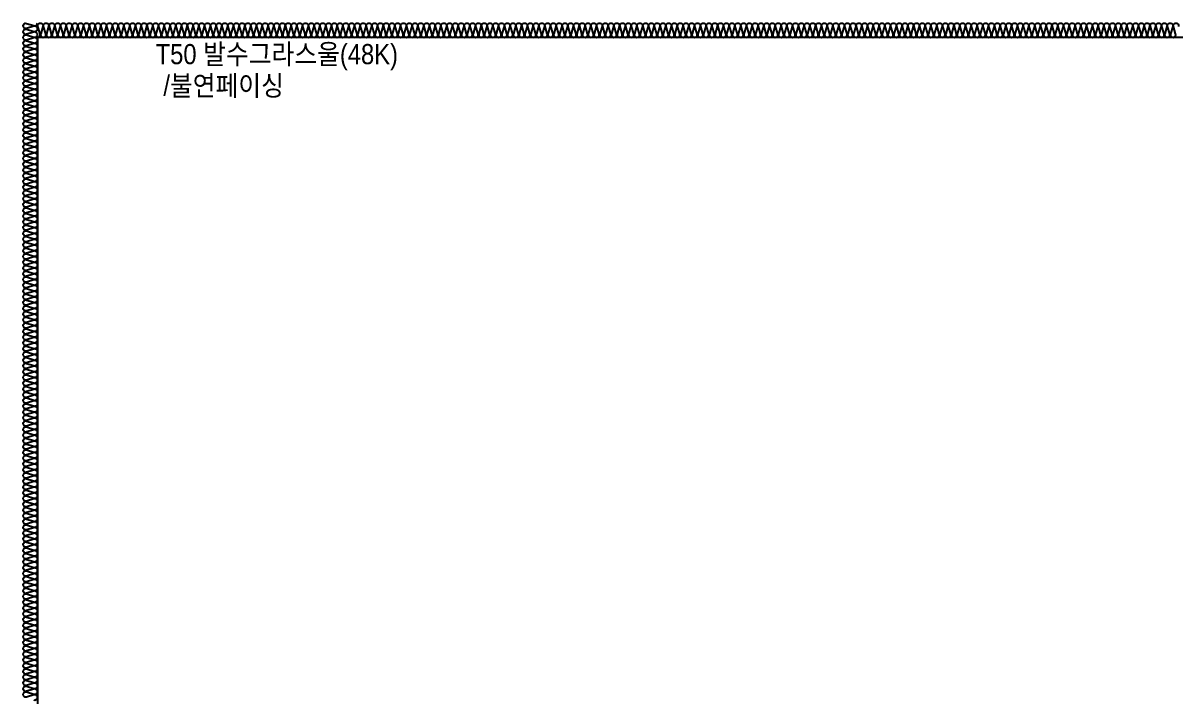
# Model space of a CAD drawing. Header units: millimetres. Extents: x 19868 to 801382, y -4805 to 85279.
# Drawn here: x 301988 to 305988, y 39640 to 41979 of the extents above; entities that cross this region are included whole.
import ezdxf
from ezdxf.enums import TextEntityAlignment as Align

# ---------------------------------------------------------------- set-up
doc = ezdxf.new("R2010")
doc.units = ezdxf.units.MM
doc.header["$LTSCALE"] = 250
doc.layers.add('ISL', color=251, linetype='Continuous')
doc.layers.add('NOPLOT-단열', color=225, linetype='Continuous', plot=False)
doc.styles.add('Gdim', font='')
doc.styles.get('Gdim').set_extended_font_data('Dotum')

msp = doc.modelspace()

# ---------------------------------------------------------------- linework, layer by layer
at = {"layer": 'ISL'}
for p, q in [((312338.2, 41928.9), (302038.2, 41928.9)), ((302038.2, 41928.9), (302038.2, 34028.9))]:
    msp.add_line(p, q, dxfattribs=at)
for points in [[(302026.1, 39630.1, 1.372593), (302026.1, 39647.8), (302000.3, 39640.1, -0.509267), (301988.2, 39648.9, -0.509267), (302000.3, 39657.8), (302026.1, 39650.1, 1.372593), (302026.1, 39667.8), (302000.3, 39660.1, -0.509267), (301988.2, 39668.9, -0.509267), (302000.3, 39677.8), (302026.1, 39670.1, 1.372593), (302026.1, 39687.8), (302000.3, 39680.1, -0.509267), (301988.2, 39688.9, -0.509267), (302000.3, 39697.8), (302026.1, 39690.1, 1.372593), (302026.1, 39707.8), (302000.3, 39700.1, -0.509267), (301988.2, 39708.9, -0.509267), (302000.3, 39717.8), (302026.1, 39710.1, 1.372593), (302026.1, 39727.8), (302000.3, 39720.1, -0.509267), (301988.2, 39728.9, -0.509267), (302000.3, 39737.8), (302026.1, 39730.1, 1.372593), (302026.1, 39747.8), (302000.3, 39740.1, -0.509267), (301988.2, 39748.9, -0.509267), (302000.3, 39757.8), (302026.1, 39750.1, 1.372593), (302026.1, 39767.8), (302000.3, 39760.1, -0.509267), (301988.2, 39768.9, -0.509267), (302000.3, 39777.8), (302026.1, 39770.1, 1.372593), (302026.1, 39787.8), (302000.3, 39780.1, -0.509267), (301988.2, 39788.9, -0.509267), (302000.3, 39797.8), (302026.1, 39790.1, 1.372593), (302026.1, 39807.8), (302000.3, 39800.1, -0.509267), (301988.2, 39808.9, -0.509267), (302000.3, 39817.8), (302026.1, 39810.1, 1.372593), (302026.1, 39827.8), (302000.3, 39820.1, -0.509267), (301988.2, 39828.9, -0.509267), (302000.3, 39837.8), (302026.1, 39830.1, 1.372593), (302026.1, 39847.8), (302000.3, 39840.1, -0.509267), (301988.2, 39848.9, -0.509267), (302000.3, 39857.8), (302026.1, 39850.1, 1.372593), (302026.1, 39867.8), (302000.3, 39860.1, -0.509267), (301988.2, 39868.9, -0.509267), (302000.3, 39877.8), (302026.1, 39870.1, 1.372593), (302026.1, 39887.8), (302000.3, 39880.1, -0.509267), (301988.2, 39888.9, -0.509267), (302000.3, 39897.8), (302026.1, 39890.1, 1.372593), (302026.1, 39907.8), (302000.3, 39900.1, -0.509267), (301988.2, 39908.9, -0.509267), (302000.3, 39917.8), (302026.1, 39910.1, 1.372593), (302026.1, 39927.8), (302000.3, 39920.1, -0.509267), (301988.2, 39928.9, -0.509267), (302000.3, 39937.8), (302026.1, 39930.1, 1.372593), (302026.1, 39947.8), (302000.3, 39940.1, -0.509267), (301988.2, 39948.9, -0.509267), (302000.3, 39957.8), (302026.1, 39950.1, 1.372593), (302026.1, 39967.8), (302000.3, 39960.1, -0.509267), (301988.2, 39968.9, -0.509267), (302000.3, 39977.8), (302026.1, 39970.1, 1.372593), (302026.1, 39987.8), (302000.3, 39980.1, -0.509267), (301988.2, 39988.9, -0.509267), (302000.3, 39997.8), (302026.1, 39990.1, 1.372593), (302026.1, 40007.8), (302000.3, 40000.1, -0.509267), (301988.2, 40008.9, -0.509267), (302000.3, 40017.8), (302026.1, 40010.1, 1.372593), (302026.1, 40027.8), (302000.3, 40020.1, -0.509267), (301988.2, 40028.9, -0.509267), (302000.3, 40037.8), (302026.1, 40030.1, 1.372593), (302026.1, 40047.8), (302000.3, 40040.1, -0.509267), (301988.2, 40048.9, -0.509267), (302000.3, 40057.8), (302026.1, 40050.1, 1.372593), (302026.1, 40067.8), (302000.3, 40060.1, -0.509267), (301988.2, 40068.9, -0.509267), (302000.3, 40077.8), (302026.1, 40070.1, 1.372593), (302026.1, 40087.8), (302000.3, 40080.1, -0.509267), (301988.2, 40088.9, -0.509267), (302000.3, 40097.8), (302026.1, 40090.1, 1.372593), (302026.1, 40107.8), (302000.3, 40100.1, -0.509267), (301988.2, 40108.9, -0.509267), (302000.3, 40117.8), (302026.1, 40110.1, 1.372593), (302026.1, 40127.8), (302000.3, 40120.1, -0.509267), (301988.2, 40128.9, -0.509267), (302000.3, 40137.8), (302026.1, 40130.1, 1.372593), (302026.1, 40147.8), (302000.3, 40140.1, -0.509267), (301988.2, 40148.9, -0.509267), (302000.3, 40157.8), (302026.1, 40150.1, 1.372593), (302026.1, 40167.8), (302000.3, 40160.1, -0.509267), (301988.2, 40168.9, -0.509267), (302000.3, 40177.8), (302026.1, 40170.1, 1.372593), (302026.1, 40187.8), (302000.3, 40180.1, -0.509267), (301988.2, 40188.9, -0.509267), (302000.3, 40197.8), (302026.1, 40190.1, 1.372593), (302026.1, 40207.8), (302000.3, 40200.1, -0.509267), (301988.2, 40208.9, -0.509267), (302000.3, 40217.8), (302026.1, 40210.1, 1.372593), (302026.1, 40227.8), (302000.3, 40220.1, -0.509267), (301988.2, 40228.9, -0.509267), (302000.3, 40237.8), (302026.1, 40230.1, 1.372593), (302026.1, 40247.8), (302000.3, 40240.1, -0.509267), (301988.2, 40248.9, -0.509267), (302000.3, 40257.8), (302026.1, 40250.1, 1.372593), (302026.1, 40267.8), (302000.3, 40260.1, -0.509267), (301988.2, 40268.9, -0.509267), (302000.3, 40277.8), (302026.1, 40270.1, 1.372593), (302026.1, 40287.8), (302000.3, 40280.1, -0.509267), (301988.2, 40288.9, -0.509267), (302000.3, 40297.8), (302026.1, 40290.1, 1.372593), (302026.1, 40307.8), (302000.3, 40300.1, -0.509267), (301988.2, 40308.9, -0.509267), (302000.3, 40317.8), (302026.1, 40310.1, 1.372593), (302026.1, 40327.8), (302000.3, 40320.1, -0.509267), (301988.2, 40328.9, -0.509267), (302000.3, 40337.8), (302026.1, 40330.1, 1.372593), (302026.1, 40347.8), (302000.3, 40340.1, -0.509267), (301988.2, 40348.9, -0.509267), (302000.3, 40357.8), (302026.1, 40350.1, 1.372593), (302026.1, 40367.8), (302000.3, 40360.1, -0.509267), (301988.2, 40368.9, -0.509267), (302000.3, 40377.8), (302026.1, 40370.1, 1.372593), (302026.1, 40387.8), (302000.3, 40380.1, -0.509267), (301988.2, 40388.9, -0.509267), (302000.3, 40397.8), (302026.1, 40390.1, 1.372593), (302026.1, 40407.8), (302000.3, 40400.1, -0.509267), (301988.2, 40408.9, -0.509267), (302000.3, 40417.8), (302026.1, 40410.1, 1.372593), (302026.1, 40427.8), (302000.3, 40420.1, -0.509267), (301988.2, 40428.9, -0.509267), (302000.3, 40437.8), (302026.1, 40430.1, 1.372593), (302026.1, 40447.8), (302000.3, 40440.1, -0.509267), (301988.2, 40448.9, -0.509267), (302000.3, 40457.8), (302026.1, 40450.1, 1.372593), (302026.1, 40467.8), (302000.3, 40460.1, -0.509267), (301988.2, 40468.9, -0.509267), (302000.3, 40477.8), (302026.1, 40470.1, 1.372593), (302026.1, 40487.8), (302000.3, 40480.1, -0.509267), (301988.2, 40488.9, -0.509267), (302000.3, 40497.8), (302026.1, 40490.1, 1.372593), (302026.1, 40507.8), (302000.3, 40500.1, -0.509267), (301988.2, 40508.9, -0.509267), (302000.3, 40517.8), (302026.1, 40510.1, 1.372593), (302026.1, 40527.8), (302000.3, 40520.1, -0.509267), (301988.2, 40528.9, -0.509267), (302000.3, 40537.8), (302026.1, 40530.1, 1.372593), (302026.1, 40547.8), (302000.3, 40540.1, -0.509267), (301988.2, 40548.9, -0.509267), (302000.3, 40557.8), (302026.1, 40550.1, 1.372593), (302026.1, 40567.8), (302000.3, 40560.1, -0.509267), (301988.2, 40568.9, -0.509267), (302000.3, 40577.8), (302026.1, 40570.1, 1.372593), (302026.1, 40587.8), (302000.3, 40580.1, -0.509267), (301988.2, 40588.9, -0.509267), (302000.3, 40597.8), (302026.1, 40590.1, 1.372593), (302026.1, 40607.8), (302000.3, 40600.1, -0.509267), (301988.2, 40608.9, -0.509267), (302000.3, 40617.8), (302026.1, 40610.1, 1.372593), (302026.1, 40627.8), (302000.3, 40620.1, -0.509267), (301988.2, 40628.9, -0.509267), (302000.3, 40637.8), (302026.1, 40630.1, 1.372593), (302026.1, 40647.8), (302000.3, 40640.1, -0.509267), (301988.2, 40648.9, -0.509267), (302000.3, 40657.8), (302026.1, 40650.1, 1.372593), (302026.1, 40667.8), (302000.3, 40660.1, -0.509267), (301988.2, 40668.9, -0.509267), (302000.3, 40677.8), (302026.1, 40670.1, 1.372593), (302026.1, 40687.8), (302000.3, 40680.1, -0.509267), (301988.2, 40688.9, -0.509267), (302000.3, 40697.8), (302026.1, 40690.1, 1.372593), (302026.1, 40707.8), (302000.3, 40700.1, -0.509267), (301988.2, 40708.9, -0.509267), (302000.3, 40717.8), (302026.1, 40710.1, 1.372593), (302026.1, 40727.8), (302000.3, 40720.1, -0.509267), (301988.2, 40728.9, -0.509267), (302000.3, 40737.8), (302026.1, 40730.1, 1.372593), (302026.1, 40747.8), (302000.3, 40740.1, -0.509267), (301988.2, 40748.9, -0.509267), (302000.3, 40757.8), (302026.1, 40750.1, 1.372593), (302026.1, 40767.8), (302000.3, 40760.1, -0.509267), (301988.2, 40768.9, -0.509267), (302000.3, 40777.8), (302026.1, 40770.1, 1.372593), (302026.1, 40787.8), (302000.3, 40780.1, -0.509267), (301988.2, 40788.9, -0.509267), (302000.3, 40797.8), (302026.1, 40790.1, 1.372593), (302026.1, 40807.8), (302000.3, 40800.1, -0.509267), (301988.2, 40808.9, -0.509267), (302000.3, 40817.8), (302026.1, 40810.1, 1.372593), (302026.1, 40827.8), (302000.3, 40820.1, -0.509267), (301988.2, 40828.9, -0.509267), (302000.3, 40837.8), (302026.1, 40830.1, 1.372593), (302026.1, 40847.8), (302000.3, 40840.1, -0.509267), (301988.2, 40848.9, -0.509267), (302000.3, 40857.8), (302026.1, 40850.1, 1.372593), (302026.1, 40867.8), (302000.3, 40860.1, -0.509267), (301988.2, 40868.9, -0.509267), (302000.3, 40877.8), (302026.1, 40870.1, 1.372593), (302026.1, 40887.8), (302000.3, 40880.1, -0.509267), (301988.2, 40888.9, -0.509267), (302000.3, 40897.8), (302026.1, 40890.1, 1.372593), (302026.1, 40907.8), (302000.3, 40900.1, -0.509267), (301988.2, 40908.9, -0.509267), (302000.3, 40917.8), (302026.1, 40910.1, 1.372593), (302026.1, 40927.8), (302000.3, 40920.1, -0.509267), (301988.2, 40928.9, -0.509267), (302000.3, 40937.8), (302026.1, 40930.1, 1.372593), (302026.1, 40947.8), (302000.3, 40940.1, -0.509267), (301988.2, 40948.9, -0.509267), (302000.3, 40957.8), (302026.1, 40950.1, 1.372593), (302026.1, 40967.8), (302000.3, 40960.1, -0.509267), (301988.2, 40968.9, -0.509267), (302000.3, 40977.8), (302026.1, 40970.1, 1.372593), (302026.1, 40987.8), (302000.3, 40980.1, -0.509267), (301988.2, 40988.9, -0.509267), (302000.3, 40997.8), (302026.1, 40990.1, 1.372593), (302026.1, 41007.8), (302000.3, 41000.1, -0.509267), (301988.2, 41008.9, -0.509267), (302000.3, 41017.8), (302026.1, 41010.1, 1.372593), (302026.1, 41027.8), (302000.3, 41020.1, -0.509267), (301988.2, 41028.9, -0.509267), (302000.3, 41037.8), (302026.1, 41030.1, 1.372593), (302026.1, 41047.8), (302000.3, 41040.1, -0.509267), (301988.2, 41048.9, -0.509267), (302000.3, 41057.8), (302026.1, 41050.1, 1.372593), (302026.1, 41067.8), (302000.3, 41060.1, -0.509267), (301988.2, 41068.9, -0.509267), (302000.3, 41077.8), (302026.1, 41070.1, 1.372593), (302026.1, 41087.8), (302000.3, 41080.1, -0.509267), (301988.2, 41088.9, -0.509267), (302000.3, 41097.8), (302026.1, 41090.1, 1.372593), (302026.1, 41107.8), (302000.3, 41100.1, -0.509267), (301988.2, 41108.9, -0.509267), (302000.3, 41117.8), (302026.1, 41110.1, 1.372593), (302026.1, 41127.8), (302000.3, 41120.1, -0.509267), (301988.2, 41128.9, -0.509267), (302000.3, 41137.8), (302026.1, 41130.1, 1.372593), (302026.1, 41147.8), (302000.3, 41140.1, -0.509267), (301988.2, 41148.9, -0.509267), (302000.3, 41157.8), (302026.1, 41150.1, 1.372593), (302026.1, 41167.8), (302000.3, 41160.1, -0.509267), (301988.2, 41168.9, -0.509267), (302000.3, 41177.8), (302026.1, 41170.1, 1.372593), (302026.1, 41187.8), (302000.3, 41180.1, -0.509267), (301988.2, 41188.9, -0.509267), (302000.3, 41197.8), (302026.1, 41190.1, 1.372593), (302026.1, 41207.8), (302000.3, 41200.1, -0.509267), (301988.2, 41208.9, -0.509267), (302000.3, 41217.8), (302026.1, 41210.1, 1.372593), (302026.1, 41227.8), (302000.3, 41220.1, -0.509267), (301988.2, 41228.9, -0.509267), (302000.3, 41237.8), (302026.1, 41230.1, 1.372593), (302026.1, 41247.8), (302000.3, 41240.1, -0.509267), (301988.2, 41248.9, -0.509267), (302000.3, 41257.8), (302026.1, 41250.1, 1.372593), (302026.1, 41267.8), (302000.3, 41260.1, -0.509267), (301988.2, 41268.9, -0.509267), (302000.3, 41277.8), (302026.1, 41270.1, 1.372593), (302026.1, 41287.8), (302000.3, 41280.1, -0.509267), (301988.2, 41288.9, -0.509267), (302000.3, 41297.8), (302026.1, 41290.1, 1.372593), (302026.1, 41307.8), (302000.3, 41300.1, -0.509267), (301988.2, 41308.9, -0.509267), (302000.3, 41317.8), (302026.1, 41310.1, 1.372593), (302026.1, 41327.8), (302000.3, 41320.1, -0.509267), (301988.2, 41328.9, -0.509267), (302000.3, 41337.8), (302026.1, 41330.1, 1.372593), (302026.1, 41347.8), (302000.3, 41340.1, -0.509267), (301988.2, 41348.9, -0.509267), (302000.3, 41357.8), (302026.1, 41350.1, 1.372593), (302026.1, 41367.8), (302000.3, 41360.1, -0.509267), (301988.2, 41368.9, -0.509267), (302000.3, 41377.8), (302026.1, 41370.1, 1.372593), (302026.1, 41387.8), (302000.3, 41380.1, -0.509267), (301988.2, 41388.9, -0.509267), (302000.3, 41397.8), (302026.1, 41390.1, 1.372593), (302026.1, 41407.8), (302000.3, 41400.1, -0.509267), (301988.2, 41408.9, -0.509267), (302000.3, 41417.8), (302026.1, 41410.1, 1.372593), (302026.1, 41427.8), (302000.3, 41420.1, -0.509267), (301988.2, 41428.9, -0.509267), (302000.3, 41437.8), (302026.1, 41430.1, 1.372593), (302026.1, 41447.8), (302000.3, 41440.1, -0.509267), (301988.2, 41448.9, -0.509267), (302000.3, 41457.8), (302026.1, 41450.1, 1.372593), (302026.1, 41467.8), (302000.3, 41460.1, -0.509267), (301988.2, 41468.9, -0.509267), (302000.3, 41477.8), (302026.1, 41470.1, 1.372593), (302026.1, 41487.8), (302000.3, 41480.1, -0.509267), (301988.2, 41488.9, -0.509267), (302000.3, 41497.8), (302026.1, 41490.1, 1.372593), (302026.1, 41507.8), (302000.3, 41500.1, -0.509267), (301988.2, 41508.9, -0.509267), (302000.3, 41517.8), (302026.1, 41510.1, 1.372593), (302026.1, 41527.8), (302000.3, 41520.1, -0.509267), (301988.2, 41528.9, -0.509267), (302000.3, 41537.8), (302026.1, 41530.1, 1.372593), (302026.1, 41547.8), (302000.3, 41540.1, -0.509267), (301988.2, 41548.9, -0.509267), (302000.3, 41557.8), (302026.1, 41550.1, 1.372593), (302026.1, 41567.8), (302000.3, 41560.1, -0.509267), (301988.2, 41568.9, -0.509267), (302000.3, 41577.8), (302026.1, 41570.1, 1.372593), (302026.1, 41587.8), (302000.3, 41580.1, -0.509267), (301988.2, 41588.9, -0.509267), (302000.3, 41597.8), (302026.1, 41590.1, 1.372593), (302026.1, 41607.8), (302000.3, 41600.1, -0.509267), (301988.2, 41608.9, -0.509267), (302000.3, 41617.8), (302026.1, 41610.1, 1.372593), (302026.1, 41627.8), (302000.3, 41620.1, -0.509267), (301988.2, 41628.9, -0.509267), (302000.3, 41637.8), (302026.1, 41630.1, 1.372593), (302026.1, 41647.8), (302000.3, 41640.1, -0.509267), (301988.2, 41648.9, -0.509267), (302000.3, 41657.8), (302026.1, 41650.1, 1.372593), (302026.1, 41667.8), (302000.3, 41660.1, -0.509267), (301988.2, 41668.9, -0.509267), (302000.3, 41677.8), (302026.1, 41670.1, 1.372593), (302026.1, 41687.8), (302000.3, 41680.1, -0.509267), (301988.2, 41688.9, -0.509267), (302000.3, 41697.8), (302026.1, 41690.1, 1.372593), (302026.1, 41707.8), (302000.3, 41700.1, -0.509267), (301988.2, 41708.9, -0.509267), (302000.3, 41717.8), (302026.1, 41710.1, 1.372593), (302026.1, 41727.8), (302000.3, 41720.1, -0.509267), (301988.2, 41728.9, -0.509267), (302000.3, 41737.8), (302026.1, 41730.1, 1.372593), (302026.1, 41747.8), (302000.3, 41740.1, -0.509267), (301988.2, 41748.9, -0.509267), (302000.3, 41757.8), (302026.1, 41750.1, 1.372593), (302026.1, 41767.8), (302000.3, 41760.1, -0.509267), (301988.2, 41768.9, -0.509267), (302000.3, 41777.8), (302026.1, 41770.1, 1.372593), (302026.1, 41787.8), (302000.3, 41780.1, -0.509267), (301988.2, 41788.9, -0.509267), (302000.3, 41797.8), (302026.1, 41790.1, 1.372593), (302026.1, 41807.8), (302000.3, 41800.1, -0.509267), (301988.2, 41808.9, -0.509267), (302000.3, 41817.8), (302026.1, 41810.1, 1.372593), (302026.1, 41827.8), (302000.3, 41820.1, -0.509267), (301988.2, 41828.9, -0.509267), (302000.3, 41837.8), (302026.1, 41830.1, 1.372593), (302026.1, 41847.8), (302000.3, 41840.1, -0.509267), (301988.2, 41848.9, -0.509267), (302000.3, 41857.8), (302026.1, 41850.1, 1.372593), (302026.1, 41867.8), (302000.3, 41860.1, -0.509267), (301988.2, 41868.9, -0.509267), (302000.3, 41877.8), (302026.1, 41870.1, 1.372593), (302026.1, 41887.8), (302000.3, 41880.1, -0.509267), (301988.2, 41888.9, -0.509267), (302000.3, 41897.8), (302026.1, 41890.1, 1.372593), (302026.1, 41907.8), (302000.3, 41900.1, -0.509267), (301988.2, 41908.9, -0.509267), (302000.3, 41917.8), (302026.1, 41910.1, 1.372593), (302026.1, 41927.8), (302000.3, 41920.1, -0.509267), (301988.2, 41928.9, -0.509267), (302000.3, 41937.8), (302026.1, 41930.1, 1.372593), (302026.1, 41947.8), (302000.3, 41940.1, -0.509267), (301988.2, 41948.9, -0.509267), (302000.3, 41957.8), (302026.1, 41950.1, 1.372593), (302026.1, 41967.8), (302000.3, 41960.1, -0.509267), (301988.2, 41968.9, -0.509267), (302000.3, 41977.8), (302026.1, 41970.1, 0.508361), (302038.2, 41978.9)], [(302038.2, 41928.9, 0.509267), (302047, 41941.1), (302039.4, 41966.8, -1.372593), (302057, 41966.8), (302049.4, 41941.1, 0.509267), (302058.2, 41928.9, 0.509267), (302067, 41941.1), (302059.4, 41966.8, -1.372593), (302077, 41966.8), (302069.4, 41941.1, 0.509267), (302078.2, 41928.9, 0.509267), (302087, 41941.1), (302079.4, 41966.8, -1.372593), (302097, 41966.8), (302089.4, 41941.1, 0.509267), (302098.2, 41928.9, 0.509267), (302107, 41941.1), (302099.4, 41966.8, -1.372593), (302117, 41966.8), (302109.4, 41941.1, 0.509267), (302118.2, 41928.9, 0.509267), (302127, 41941.1), (302119.4, 41966.8, -1.372593), (302137, 41966.8), (302129.4, 41941.1, 0.509267), (302138.2, 41928.9, 0.509267), (302147, 41941.1), (302139.4, 41966.8, -1.372593), (302157, 41966.8), (302149.4, 41941.1, 0.509267), (302158.2, 41928.9, 0.509267), (302167, 41941.1), (302159.4, 41966.8, -1.372593), (302177, 41966.8), (302169.4, 41941.1, 0.509267), (302178.2, 41928.9, 0.509267), (302187, 41941.1), (302179.4, 41966.8, -1.372593), (302197, 41966.8), (302189.4, 41941.1, 0.509267), (302198.2, 41928.9, 0.509267), (302207, 41941.1), (302199.4, 41966.8, -1.372593), (302217, 41966.8), (302209.4, 41941.1, 0.509267), (302218.2, 41928.9, 0.509267), (302227, 41941.1), (302219.4, 41966.8, -1.372593), (302237, 41966.8), (302229.4, 41941.1, 0.509267), (302238.2, 41928.9, 0.509267), (302247, 41941.1), (302239.4, 41966.8, -1.372593), (302257, 41966.8), (302249.4, 41941.1, 0.509267), (302258.2, 41928.9, 0.509267), (302267, 41941.1), (302259.4, 41966.8, -1.372593), (302277, 41966.8), (302269.4, 41941.1, 0.509267), (302278.2, 41928.9, 0.509267), (302287, 41941.1), (302279.4, 41966.8, -1.372593), (302297, 41966.8), (302289.4, 41941.1, 0.509267), (302298.2, 41928.9, 0.509267), (302307, 41941.1), (302299.4, 41966.8, -1.372593), (302317, 41966.8), (302309.4, 41941.1, 0.509267), (302318.2, 41928.9, 0.509267), (302327, 41941.1), (302319.4, 41966.8, -1.372593), (302337, 41966.8), (302329.4, 41941.1, 0.509267), (302338.2, 41928.9, 0.509267), (302347, 41941.1), (302339.4, 41966.8, -1.372593), (302357, 41966.8), (302349.4, 41941.1, 0.509267), (302358.2, 41928.9, 0.509267), (302367, 41941.1), (302359.4, 41966.8, -1.372593), (302377, 41966.8), (302369.4, 41941.1, 0.509267), (302378.2, 41928.9, 0.509267), (302387, 41941.1), (302379.4, 41966.8, -1.372593), (302397, 41966.8), (302389.4, 41941.1, 0.509267), (302398.2, 41928.9, 0.509267), (302407, 41941.1), (302399.4, 41966.8, -1.372593), (302417, 41966.8), (302409.4, 41941.1, 0.509267), (302418.2, 41928.9, 0.509267), (302427, 41941.1), (302419.4, 41966.8, -1.372593), (302437, 41966.8), (302429.4, 41941.1, 0.509267), (302438.2, 41928.9, 0.509267), (302447, 41941.1), (302439.4, 41966.8, -1.372593), (302457, 41966.8), (302449.4, 41941.1, 0.509267), (302458.2, 41928.9, 0.509267), (302467, 41941.1), (302459.4, 41966.8, -1.372593), (302477, 41966.8), (302469.4, 41941.1, 0.509267), (302478.2, 41928.9, 0.509267), (302487, 41941.1), (302479.4, 41966.8, -1.372593), (302497, 41966.8), (302489.4, 41941.1, 0.509267), (302498.2, 41928.9, 0.509267), (302507, 41941.1), (302499.4, 41966.8, -1.372593), (302517, 41966.8), (302509.4, 41941.1, 0.509267), (302518.2, 41928.9, 0.509267), (302527, 41941.1), (302519.4, 41966.8, -1.372593), (302537, 41966.8), (302529.4, 41941.1, 0.509267), (302538.2, 41928.9, 0.509267), (302547, 41941.1), (302539.4, 41966.8, -1.372593), (302557, 41966.8), (302549.4, 41941.1, 0.509267), (302558.2, 41928.9, 0.509267), (302567, 41941.1), (302559.4, 41966.8, -1.372593), (302577, 41966.8), (302569.4, 41941.1, 0.509267), (302578.2, 41928.9, 0.509267), (302587, 41941.1), (302579.4, 41966.8, -1.372593), (302597, 41966.8), (302589.4, 41941.1, 0.509267), (302598.2, 41928.9, 0.509267), (302607, 41941.1), (302599.4, 41966.8, -1.372593), (302617, 41966.8), (302609.4, 41941.1, 0.509267), (302618.2, 41928.9, 0.509267), (302627, 41941.1), (302619.4, 41966.8, -1.372593), (302637, 41966.8), (302629.4, 41941.1, 0.509267), (302638.2, 41928.9, 0.509267), (302647, 41941.1), (302639.4, 41966.8, -1.372593), (302657, 41966.8), (302649.4, 41941.1, 0.509267), (302658.2, 41928.9, 0.509267), (302667, 41941.1), (302659.4, 41966.8, -1.372593), (302677, 41966.8), (302669.4, 41941.1, 0.509267), (302678.2, 41928.9, 0.509267), (302687, 41941.1), (302679.4, 41966.8, -1.372593), (302697, 41966.8), (302689.4, 41941.1, 0.509267), (302698.2, 41928.9, 0.509267), (302707, 41941.1), (302699.4, 41966.8, -1.372593), (302717, 41966.8), (302709.4, 41941.1, 0.509267), (302718.2, 41928.9, 0.509267), (302727, 41941.1), (302719.4, 41966.8, -1.372593), (302737, 41966.8), (302729.4, 41941.1, 0.509267), (302738.2, 41928.9, 0.509267), (302747, 41941.1), (302739.4, 41966.8, -1.372593), (302757, 41966.8), (302749.4, 41941.1, 0.509267), (302758.2, 41928.9, 0.509267), (302767, 41941.1), (302759.4, 41966.8, -1.372593), (302777, 41966.8), (302769.4, 41941.1, 0.509267), (302778.2, 41928.9, 0.509267), (302787, 41941.1), (302779.4, 41966.8, -1.372593), (302797, 41966.8), (302789.4, 41941.1, 0.509267), (302798.2, 41928.9, 0.509267), (302807, 41941.1), (302799.4, 41966.8, -1.372593), (302817, 41966.8), (302809.4, 41941.1, 0.509267), (302818.2, 41928.9, 0.509267), (302827, 41941.1), (302819.4, 41966.8, -1.372593), (302837, 41966.8), (302829.4, 41941.1, 0.509267), (302838.2, 41928.9, 0.509267), (302847, 41941.1), (302839.4, 41966.8, -1.372593), (302857, 41966.8), (302849.4, 41941.1, 0.509267), (302858.2, 41928.9, 0.509267), (302867, 41941.1), (302859.4, 41966.8, -1.372593), (302877, 41966.8), (302869.4, 41941.1, 0.509267), (302878.2, 41928.9, 0.509267), (302887, 41941.1), (302879.4, 41966.8, -1.372593), (302897, 41966.8), (302889.4, 41941.1, 0.509267), (302898.2, 41928.9, 0.509267), (302907, 41941.1), (302899.4, 41966.8, -1.372593), (302917, 41966.8), (302909.4, 41941.1, 0.509267), (302918.2, 41928.9, 0.509267), (302927, 41941.1), (302919.4, 41966.8, -1.372593), (302937, 41966.8), (302929.4, 41941.1, 0.509267), (302938.2, 41928.9, 0.509267), (302947, 41941.1), (302939.4, 41966.8, -1.372593), (302957, 41966.8), (302949.4, 41941.1, 0.509267), (302958.2, 41928.9, 0.509267), (302967, 41941.1), (302959.4, 41966.8, -1.372593), (302977, 41966.8), (302969.4, 41941.1, 0.509267), (302978.2, 41928.9, 0.509267), (302987, 41941.1), (302979.4, 41966.8, -1.372593), (302997, 41966.8), (302989.4, 41941.1, 0.509267), (302998.2, 41928.9, 0.509267), (303007, 41941.1), (302999.4, 41966.8, -1.372593), (303017, 41966.8), (303009.4, 41941.1, 0.509267), (303018.2, 41928.9, 0.509267), (303027, 41941.1), (303019.4, 41966.8, -1.372593), (303037, 41966.8), (303029.4, 41941.1, 0.509267), (303038.2, 41928.9, 0.509267), (303047, 41941.1), (303039.4, 41966.8, -1.372593), (303057, 41966.8), (303049.4, 41941.1, 0.509267), (303058.2, 41928.9, 0.509267), (303067, 41941.1), (303059.4, 41966.8, -1.372593), (303077, 41966.8), (303069.4, 41941.1, 0.509267), (303078.2, 41928.9, 0.509267), (303087, 41941.1), (303079.4, 41966.8, -1.372593), (303097, 41966.8), (303089.4, 41941.1, 0.509267), (303098.2, 41928.9, 0.509267), (303107, 41941.1), (303099.4, 41966.8, -1.372593), (303117, 41966.8), (303109.4, 41941.1, 0.509267), (303118.2, 41928.9, 0.509267), (303127, 41941.1), (303119.4, 41966.8, -1.372593), (303137, 41966.8), (303129.4, 41941.1, 0.509267), (303138.2, 41928.9, 0.509267), (303147, 41941.1), (303139.4, 41966.8, -1.372593), (303157, 41966.8), (303149.4, 41941.1, 0.509267), (303158.2, 41928.9, 0.509267), (303167, 41941.1), (303159.4, 41966.8, -1.372593), (303177, 41966.8), (303169.4, 41941.1, 0.509267), (303178.2, 41928.9, 0.509267), (303187, 41941.1), (303179.4, 41966.8, -1.372593), (303197, 41966.8), (303189.4, 41941.1, 0.509267), (303198.2, 41928.9, 0.509267), (303207, 41941.1), (303199.4, 41966.8, -1.372593), (303217, 41966.8), (303209.4, 41941.1, 0.509267), (303218.2, 41928.9, 0.509267), (303227, 41941.1), (303219.4, 41966.8, -1.372593), (303237, 41966.8), (303229.4, 41941.1, 0.509267), (303238.2, 41928.9, 0.509267), (303247, 41941.1), (303239.4, 41966.8, -1.372593), (303257, 41966.8), (303249.4, 41941.1, 0.509267), (303258.2, 41928.9, 0.509267), (303267, 41941.1), (303259.4, 41966.8, -1.372593), (303277, 41966.8), (303269.4, 41941.1, 0.509267), (303278.2, 41928.9, 0.509267), (303287, 41941.1), (303279.4, 41966.8, -1.372593), (303297, 41966.8), (303289.4, 41941.1, 0.509267), (303298.2, 41928.9, 0.509267), (303307, 41941.1), (303299.4, 41966.8, -1.372593), (303317, 41966.8), (303309.4, 41941.1, 0.509267), (303318.2, 41928.9, 0.509267), (303327, 41941.1), (303319.4, 41966.8, -1.372593), (303337, 41966.8), (303329.4, 41941.1, 0.509267), (303338.2, 41928.9, 0.509267), (303347, 41941.1), (303339.4, 41966.8, -1.372593), (303357, 41966.8), (303349.4, 41941.1, 0.509267), (303358.2, 41928.9, 0.509267), (303367, 41941.1), (303359.4, 41966.8, -1.372593), (303377, 41966.8), (303369.4, 41941.1, 0.509267), (303378.2, 41928.9, 0.509267), (303387, 41941.1), (303379.4, 41966.8, -1.372593), (303397, 41966.8), (303389.4, 41941.1, 0.509267), (303398.2, 41928.9, 0.509267), (303407, 41941.1), (303399.4, 41966.8, -1.372593), (303417, 41966.8), (303409.4, 41941.1, 0.509267), (303418.2, 41928.9, 0.509267), (303427, 41941.1), (303419.4, 41966.8, -1.372593), (303437, 41966.8), (303429.4, 41941.1, 0.509267), (303438.2, 41928.9, 0.509267), (303447, 41941.1), (303439.4, 41966.8, -1.372593), (303457, 41966.8), (303449.4, 41941.1, 0.509267), (303458.2, 41928.9, 0.509267), (303467, 41941.1), (303459.4, 41966.8, -1.372593), (303477, 41966.8), (303469.4, 41941.1, 0.509267), (303478.2, 41928.9, 0.509267), (303487, 41941.1), (303479.4, 41966.8, -1.372593), (303497, 41966.8), (303489.4, 41941.1, 0.509267), (303498.2, 41928.9, 0.509267), (303507, 41941.1), (303499.4, 41966.8, -1.372593), (303517, 41966.8), (303509.4, 41941.1, 0.509267), (303518.2, 41928.9, 0.509267), (303527, 41941.1), (303519.4, 41966.8, -1.372593), (303537, 41966.8), (303529.4, 41941.1, 0.509267), (303538.2, 41928.9, 0.509267), (303547, 41941.1), (303539.4, 41966.8, -1.372593), (303557, 41966.8), (303549.4, 41941.1, 0.509267), (303558.2, 41928.9, 0.509267), (303567, 41941.1), (303559.4, 41966.8, -1.372593), (303577, 41966.8), (303569.4, 41941.1, 0.509267), (303578.2, 41928.9, 0.509267), (303587, 41941.1), (303579.4, 41966.8, -1.372593), (303597, 41966.8), (303589.4, 41941.1, 0.509267), (303598.2, 41928.9, 0.509267), (303607, 41941.1), (303599.4, 41966.8, -1.372593), (303617, 41966.8), (303609.4, 41941.1, 0.509267), (303618.2, 41928.9, 0.509267), (303627, 41941.1), (303619.4, 41966.8, -1.372593), (303637, 41966.8), (303629.4, 41941.1, 0.509267), (303638.2, 41928.9, 0.509267), (303647, 41941.1), (303639.4, 41966.8, -1.372593), (303657, 41966.8), (303649.4, 41941.1, 0.509267), (303658.2, 41928.9, 0.509267), (303667, 41941.1), (303659.4, 41966.8, -1.372593), (303677, 41966.8), (303669.4, 41941.1, 0.509267), (303678.2, 41928.9, 0.509267), (303687, 41941.1), (303679.4, 41966.8, -1.372593), (303697, 41966.8), (303689.4, 41941.1, 0.509267), (303698.2, 41928.9, 0.509267), (303707, 41941.1), (303699.4, 41966.8, -1.372593), (303717, 41966.8), (303709.4, 41941.1, 0.509267), (303718.2, 41928.9, 0.509267), (303727, 41941.1), (303719.4, 41966.8, -1.372593), (303737, 41966.8), (303729.4, 41941.1, 0.509267), (303738.2, 41928.9, 0.509267), (303747, 41941.1), (303739.4, 41966.8, -1.372593), (303757, 41966.8), (303749.4, 41941.1, 0.509267), (303758.2, 41928.9, 0.509267), (303767, 41941.1), (303759.4, 41966.8, -1.372593), (303777, 41966.8), (303769.4, 41941.1, 0.509267), (303778.2, 41928.9, 0.509267), (303787, 41941.1), (303779.4, 41966.8, -1.372593), (303797, 41966.8), (303789.4, 41941.1, 0.509267), (303798.2, 41928.9, 0.509267), (303807, 41941.1), (303799.4, 41966.8, -1.372593), (303817, 41966.8), (303809.4, 41941.1, 0.509267), (303818.2, 41928.9, 0.509267), (303827, 41941.1), (303819.4, 41966.8, -1.372593), (303837, 41966.8), (303829.4, 41941.1, 0.509267), (303838.2, 41928.9, 0.509267), (303847, 41941.1), (303839.4, 41966.8, -1.372593), (303857, 41966.8), (303849.4, 41941.1, 0.509267), (303858.2, 41928.9, 0.509267), (303867, 41941.1), (303859.4, 41966.8, -1.372593), (303877, 41966.8), (303869.4, 41941.1, 0.509267), (303878.2, 41928.9, 0.509267), (303887, 41941.1), (303879.4, 41966.8, -1.372593), (303897, 41966.8), (303889.4, 41941.1, 0.509267), (303898.2, 41928.9, 0.509267), (303907, 41941.1), (303899.4, 41966.8, -1.372593), (303917, 41966.8), (303909.4, 41941.1, 0.509267), (303918.2, 41928.9, 0.509267), (303927, 41941.1), (303919.4, 41966.8, -1.372593), (303937, 41966.8), (303929.4, 41941.1, 0.509267), (303938.2, 41928.9, 0.509267), (303947, 41941.1), (303939.4, 41966.8, -1.372593), (303957, 41966.8), (303949.4, 41941.1, 0.509267), (303958.2, 41928.9, 0.509267), (303967, 41941.1), (303959.4, 41966.8, -1.372593), (303977, 41966.8), (303969.4, 41941.1, 0.509267), (303978.2, 41928.9, 0.509267), (303987, 41941.1), (303979.4, 41966.8, -1.372593), (303997, 41966.8), (303989.4, 41941.1, 0.509267), (303998.2, 41928.9, 0.509267), (304007, 41941.1), (303999.4, 41966.8, -1.372593), (304017, 41966.8), (304009.4, 41941.1, 0.509267), (304018.2, 41928.9, 0.509267), (304027, 41941.1), (304019.4, 41966.8, -1.372593), (304037, 41966.8), (304029.4, 41941.1, 0.509267), (304038.2, 41928.9, 0.509267), (304047, 41941.1), (304039.4, 41966.8, -1.372593), (304057, 41966.8), (304049.4, 41941.1, 0.509267), (304058.2, 41928.9, 0.509267), (304067, 41941.1), (304059.4, 41966.8, -1.372593), (304077, 41966.8), (304069.4, 41941.1, 0.509267), (304078.2, 41928.9, 0.509267), (304087, 41941.1), (304079.4, 41966.8, -1.372593), (304097, 41966.8), (304089.4, 41941.1, 0.509267), (304098.2, 41928.9, 0.509267), (304107, 41941.1), (304099.4, 41966.8, -1.372593), (304117, 41966.8), (304109.4, 41941.1, 0.509267), (304118.2, 41928.9, 0.509267), (304127, 41941.1), (304119.4, 41966.8, -1.372593), (304137, 41966.8), (304129.4, 41941.1, 0.509267), (304138.2, 41928.9, 0.509267), (304147, 41941.1), (304139.4, 41966.8, -1.372593), (304157, 41966.8), (304149.4, 41941.1, 0.509267), (304158.2, 41928.9, 0.509267), (304167, 41941.1), (304159.4, 41966.8, -1.372593), (304177, 41966.8), (304169.4, 41941.1, 0.509267), (304178.2, 41928.9, 0.509267), (304187, 41941.1), (304179.4, 41966.8, -1.372593), (304197, 41966.8), (304189.4, 41941.1, 0.509267), (304198.2, 41928.9, 0.509267), (304207, 41941.1), (304199.4, 41966.8, -1.372593), (304217, 41966.8), (304209.4, 41941.1, 0.509267), (304218.2, 41928.9, 0.509267), (304227, 41941.1), (304219.4, 41966.8, -1.372593), (304237, 41966.8), (304229.4, 41941.1, 0.509267), (304238.2, 41928.9, 0.509267), (304247, 41941.1), (304239.4, 41966.8, -1.372593), (304257, 41966.8), (304249.4, 41941.1, 0.509267), (304258.2, 41928.9, 0.509267), (304267, 41941.1), (304259.4, 41966.8, -1.372593), (304277, 41966.8), (304269.4, 41941.1, 0.509267), (304278.2, 41928.9, 0.509267), (304287, 41941.1), (304279.4, 41966.8, -1.372593), (304297, 41966.8), (304289.4, 41941.1, 0.509267), (304298.2, 41928.9, 0.509267), (304307, 41941.1), (304299.4, 41966.8, -1.372593), (304317, 41966.8), (304309.4, 41941.1, 0.509267), (304318.2, 41928.9, 0.509267), (304327, 41941.1), (304319.4, 41966.8, -1.372593), (304337, 41966.8), (304329.4, 41941.1, 0.509267), (304338.2, 41928.9, 0.509267), (304347, 41941.1), (304339.4, 41966.8, -1.372593), (304357, 41966.8), (304349.4, 41941.1, 0.509267), (304358.2, 41928.9, 0.509267), (304367, 41941.1), (304359.4, 41966.8, -1.372593), (304377, 41966.8), (304369.4, 41941.1, 0.509267), (304378.2, 41928.9, 0.509267), (304387, 41941.1), (304379.4, 41966.8, -1.372593), (304397, 41966.8), (304389.4, 41941.1, 0.509267), (304398.2, 41928.9, 0.509267), (304407, 41941.1), (304399.4, 41966.8, -1.372593), (304417, 41966.8), (304409.4, 41941.1, 0.509267), (304418.2, 41928.9, 0.509267), (304427, 41941.1), (304419.4, 41966.8, -1.372593), (304437, 41966.8), (304429.4, 41941.1, 0.509267), (304438.2, 41928.9, 0.509267), (304447, 41941.1), (304439.4, 41966.8, -1.372593), (304457, 41966.8), (304449.4, 41941.1, 0.509267), (304458.2, 41928.9, 0.509267), (304467, 41941.1), (304459.4, 41966.8, -1.372593), (304477, 41966.8), (304469.4, 41941.1, 0.509267), (304478.2, 41928.9, 0.509267), (304487, 41941.1), (304479.4, 41966.8, -1.372593), (304497, 41966.8), (304489.4, 41941.1, 0.509267), (304498.2, 41928.9, 0.509267), (304507, 41941.1), (304499.4, 41966.8, -1.372593), (304517, 41966.8), (304509.4, 41941.1, 0.509267), (304518.2, 41928.9, 0.509267), (304527, 41941.1), (304519.4, 41966.8, -1.372593), (304537, 41966.8), (304529.4, 41941.1, 0.509267), (304538.2, 41928.9, 0.509267), (304547, 41941.1), (304539.4, 41966.8, -1.372593), (304557, 41966.8), (304549.4, 41941.1, 0.509267), (304558.2, 41928.9, 0.509267), (304567, 41941.1), (304559.4, 41966.8, -1.372593), (304577, 41966.8), (304569.4, 41941.1, 0.509267), (304578.2, 41928.9, 0.509267), (304587, 41941.1), (304579.4, 41966.8, -1.372593), (304597, 41966.8), (304589.4, 41941.1, 0.509267), (304598.2, 41928.9, 0.509267), (304607, 41941.1), (304599.4, 41966.8, -1.372593), (304617, 41966.8), (304609.4, 41941.1, 0.509267), (304618.2, 41928.9, 0.509267), (304627, 41941.1), (304619.4, 41966.8, -1.372593), (304637, 41966.8), (304629.4, 41941.1, 0.509267), (304638.2, 41928.9, 0.509267), (304647, 41941.1), (304639.4, 41966.8, -1.372593), (304657, 41966.8), (304649.4, 41941.1, 0.509267), (304658.2, 41928.9, 0.509267), (304667, 41941.1), (304659.4, 41966.8, -1.372593), (304677, 41966.8), (304669.4, 41941.1, 0.509267), (304678.2, 41928.9, 0.509267), (304687, 41941.1), (304679.4, 41966.8, -1.372593), (304697, 41966.8), (304689.4, 41941.1, 0.509267), (304698.2, 41928.9, 0.509267), (304707, 41941.1), (304699.4, 41966.8, -1.372593), (304717, 41966.8), (304709.4, 41941.1, 0.509267), (304718.2, 41928.9, 0.509267), (304727, 41941.1), (304719.4, 41966.8, -1.372593), (304737, 41966.8), (304729.4, 41941.1, 0.509267), (304738.2, 41928.9, 0.509267), (304747, 41941.1), (304739.4, 41966.8, -1.372593), (304757, 41966.8), (304749.4, 41941.1, 0.509267), (304758.2, 41928.9, 0.509267), (304767, 41941.1), (304759.4, 41966.8, -1.372593), (304777, 41966.8), (304769.4, 41941.1, 0.509267), (304778.2, 41928.9, 0.509267), (304787, 41941.1), (304779.4, 41966.8, -1.372593), (304797, 41966.8), (304789.4, 41941.1, 0.509267), (304798.2, 41928.9, 0.509267), (304807, 41941.1), (304799.4, 41966.8, -1.372593), (304817, 41966.8), (304809.4, 41941.1, 0.509267), (304818.2, 41928.9, 0.509267), (304827, 41941.1), (304819.4, 41966.8, -1.372593), (304837, 41966.8), (304829.4, 41941.1, 0.509267), (304838.2, 41928.9, 0.509267), (304847, 41941.1), (304839.4, 41966.8, -1.372593), (304857, 41966.8), (304849.4, 41941.1, 0.509267), (304858.2, 41928.9, 0.509267), (304867, 41941.1), (304859.4, 41966.8, -1.372593), (304877, 41966.8), (304869.4, 41941.1, 0.509267), (304878.2, 41928.9, 0.509267), (304887, 41941.1), (304879.4, 41966.8, -1.372593), (304897, 41966.8), (304889.4, 41941.1, 0.509267), (304898.2, 41928.9, 0.509267), (304907, 41941.1), (304899.4, 41966.8, -1.372593), (304917, 41966.8), (304909.4, 41941.1, 0.509267), (304918.2, 41928.9, 0.509267), (304927, 41941.1), (304919.4, 41966.8, -1.372593), (304937, 41966.8), (304929.4, 41941.1, 0.509267), (304938.2, 41928.9, 0.509267), (304947, 41941.1), (304939.4, 41966.8, -1.372593), (304957, 41966.8), (304949.4, 41941.1, 0.509267), (304958.2, 41928.9, 0.509267), (304967, 41941.1), (304959.4, 41966.8, -1.372593), (304977, 41966.8), (304969.4, 41941.1, 0.509267), (304978.2, 41928.9, 0.509267), (304987, 41941.1), (304979.4, 41966.8, -1.372593), (304997, 41966.8), (304989.4, 41941.1, 0.509267), (304998.2, 41928.9, 0.509267), (305007, 41941.1), (304999.4, 41966.8, -1.372593), (305017, 41966.8), (305009.4, 41941.1, 0.509267), (305018.2, 41928.9, 0.509267), (305027, 41941.1), (305019.4, 41966.8, -1.372593), (305037, 41966.8), (305029.4, 41941.1, 0.509267), (305038.2, 41928.9, 0.509267), (305047, 41941.1), (305039.4, 41966.8, -1.372593), (305057, 41966.8), (305049.4, 41941.1, 0.509267), (305058.2, 41928.9, 0.509267), (305067, 41941.1), (305059.4, 41966.8, -1.372593), (305077, 41966.8), (305069.4, 41941.1, 0.509267), (305078.2, 41928.9, 0.509267), (305087, 41941.1), (305079.4, 41966.8, -1.372593), (305097, 41966.8), (305089.4, 41941.1, 0.509267), (305098.2, 41928.9, 0.509267), (305107, 41941.1), (305099.4, 41966.8, -1.372593), (305117, 41966.8), (305109.4, 41941.1, 0.509267), (305118.2, 41928.9, 0.509267), (305127, 41941.1), (305119.4, 41966.8, -1.372593), (305137, 41966.8), (305129.4, 41941.1, 0.509267), (305138.2, 41928.9, 0.509267), (305147, 41941.1), (305139.4, 41966.8, -1.372593), (305157, 41966.8), (305149.4, 41941.1, 0.509267), (305158.2, 41928.9, 0.509267), (305167, 41941.1), (305159.4, 41966.8, -1.372593), (305177, 41966.8), (305169.4, 41941.1, 0.509267), (305178.2, 41928.9, 0.509267), (305187, 41941.1), (305179.4, 41966.8, -1.372593), (305197, 41966.8), (305189.4, 41941.1, 0.509267), (305198.2, 41928.9, 0.509267), (305207, 41941.1), (305199.4, 41966.8, -1.372593), (305217, 41966.8), (305209.4, 41941.1, 0.509267), (305218.2, 41928.9, 0.509267), (305227, 41941.1), (305219.4, 41966.8, -1.372593), (305237, 41966.8), (305229.4, 41941.1, 0.509267), (305238.2, 41928.9, 0.509267), (305247, 41941.1), (305239.4, 41966.8, -1.372593), (305257, 41966.8), (305249.4, 41941.1, 0.509267), (305258.2, 41928.9, 0.509267), (305267, 41941.1), (305259.4, 41966.8, -1.372593), (305277, 41966.8), (305269.4, 41941.1, 0.509267), (305278.2, 41928.9, 0.509267), (305287, 41941.1), (305279.4, 41966.8, -1.372593), (305297, 41966.8), (305289.4, 41941.1, 0.509267), (305298.2, 41928.9, 0.509267), (305307, 41941.1), (305299.4, 41966.8, -1.372593), (305317, 41966.8), (305309.4, 41941.1, 0.509267), (305318.2, 41928.9, 0.509267), (305327, 41941.1), (305319.4, 41966.8, -1.372593), (305337, 41966.8), (305329.4, 41941.1, 0.509267), (305338.2, 41928.9, 0.509267), (305347, 41941.1), (305339.4, 41966.8, -1.372593), (305357, 41966.8), (305349.4, 41941.1, 0.509267), (305358.2, 41928.9, 0.509267), (305367, 41941.1), (305359.4, 41966.8, -1.372593), (305377, 41966.8), (305369.4, 41941.1, 0.509267), (305378.2, 41928.9, 0.509267), (305387, 41941.1), (305379.4, 41966.8, -1.372593), (305397, 41966.8), (305389.4, 41941.1, 0.509267), (305398.2, 41928.9, 0.509267), (305407, 41941.1), (305399.4, 41966.8, -1.372593), (305417, 41966.8), (305409.4, 41941.1, 0.509267), (305418.2, 41928.9, 0.509267), (305427, 41941.1), (305419.4, 41966.8, -1.372593), (305437, 41966.8), (305429.4, 41941.1, 0.509267), (305438.2, 41928.9, 0.509267), (305447, 41941.1), (305439.4, 41966.8, -1.372593), (305457, 41966.8), (305449.4, 41941.1, 0.509267), (305458.2, 41928.9, 0.509267), (305467, 41941.1), (305459.4, 41966.8, -1.372593), (305477, 41966.8), (305469.4, 41941.1, 0.509267), (305478.2, 41928.9, 0.509267), (305487, 41941.1), (305479.4, 41966.8, -1.372593), (305497, 41966.8), (305489.4, 41941.1, 0.509267), (305498.2, 41928.9, 0.509267), (305507, 41941.1), (305499.4, 41966.8, -1.372593), (305517, 41966.8), (305509.4, 41941.1, 0.509267), (305518.2, 41928.9, 0.509267), (305527, 41941.1), (305519.4, 41966.8, -1.372593), (305537, 41966.8), (305529.4, 41941.1, 0.509267), (305538.2, 41928.9, 0.509267), (305547, 41941.1), (305539.4, 41966.8, -1.372593), (305557, 41966.8), (305549.4, 41941.1, 0.509267), (305558.2, 41928.9, 0.509267), (305567, 41941.1), (305559.4, 41966.8, -1.372593), (305577, 41966.8), (305569.4, 41941.1, 0.509267), (305578.2, 41928.9, 0.509267), (305587, 41941.1), (305579.4, 41966.8, -1.372593), (305597, 41966.8), (305589.4, 41941.1, 0.509267), (305598.2, 41928.9, 0.509267), (305607, 41941.1), (305599.4, 41966.8, -1.372593), (305617, 41966.8), (305609.4, 41941.1, 0.509267), (305618.2, 41928.9, 0.509267), (305627, 41941.1), (305619.4, 41966.8, -1.372593), (305637, 41966.8), (305629.4, 41941.1, 0.509267), (305638.2, 41928.9, 0.509267), (305647, 41941.1), (305639.4, 41966.8, -1.372593), (305657, 41966.8), (305649.4, 41941.1, 0.509267), (305658.2, 41928.9, 0.509267), (305667, 41941.1), (305659.4, 41966.8, -1.372593), (305677, 41966.8), (305669.4, 41941.1, 0.509267), (305678.2, 41928.9, 0.509267), (305687, 41941.1), (305679.4, 41966.8, -1.372593), (305697, 41966.8), (305689.4, 41941.1, 0.509267), (305698.2, 41928.9, 0.509267), (305707, 41941.1), (305699.4, 41966.8, -1.372593), (305717, 41966.8), (305709.4, 41941.1, 0.509267), (305718.2, 41928.9, 0.509267), (305727, 41941.1), (305719.4, 41966.8, -1.372593), (305737, 41966.8), (305729.4, 41941.1, 0.509267), (305738.2, 41928.9, 0.509267), (305747, 41941.1), (305739.4, 41966.8, -1.372593), (305757, 41966.8), (305749.4, 41941.1, 0.509267), (305758.2, 41928.9, 0.509267), (305767, 41941.1), (305759.4, 41966.8, -1.372593), (305777, 41966.8), (305769.4, 41941.1, 0.509267), (305778.2, 41928.9, 0.509267), (305787, 41941.1), (305779.4, 41966.8, -1.372593), (305797, 41966.8), (305789.4, 41941.1, 0.509267), (305798.2, 41928.9, 0.509267), (305807, 41941.1), (305799.4, 41966.8, -1.372593), (305817, 41966.8), (305809.4, 41941.1, 0.509267), (305818.2, 41928.9, 0.509267), (305827, 41941.1), (305819.4, 41966.8, -1.372593), (305837, 41966.8), (305829.4, 41941.1, 0.509267), (305838.2, 41928.9, 0.509267), (305847, 41941.1), (305839.4, 41966.8, -1.372593), (305857, 41966.8), (305849.4, 41941.1, 0.509267), (305858.2, 41928.9, 0.509267), (305867, 41941.1), (305859.4, 41966.8, -1.372593), (305877, 41966.8), (305869.4, 41941.1, 0.509267), (305878.2, 41928.9, 0.509267), (305887, 41941.1), (305879.4, 41966.8, -1.372593), (305897, 41966.8), (305889.4, 41941.1, 0.509267), (305898.2, 41928.9, 0.509267), (305907, 41941.1), (305899.4, 41966.8, -1.372593), (305917, 41966.8), (305909.4, 41941.1, 0.509267), (305918.2, 41928.9, 0.509267), (305927, 41941.1), (305919.4, 41966.8, -1.372593), (305937, 41966.8), (305929.4, 41941.1, 0.509267), (305938.2, 41928.9, 0.509267), (305947, 41941.1), (305939.4, 41966.8, -1.372593), (305957, 41966.8), (305949.4, 41941.1, 0.509267), (305958.2, 41928.9, 0.509267), (305967, 41941.1), (305959.4, 41966.8, -1.372593), (305977, 41966.8), (305969.4, 41941.1, 0.509267), (305978.2, 41928.9, 0.509267), (305987, 41941.1), (305979.4, 41966.8, -1.372593), (305997, 41966.8)]]:
    msp.add_lwpolyline(points, format="xyb", dxfattribs=at)

# ---------------------------------------------------------------- texts
at = {"layer": 'NOPLOT-단열', "style": 'Gdim', "width": 0.9}
for s, p in [('T50 발수그라스울(48K)', (302868.6, 41871.1)), ('/불연페이싱', (302684.1, 41761.8))]:
    msp.add_text(s, height=70, dxfattribs=at).set_placement(p, align=Align.MIDDLE_CENTER)

doc.saveas('drawing.dxf')
